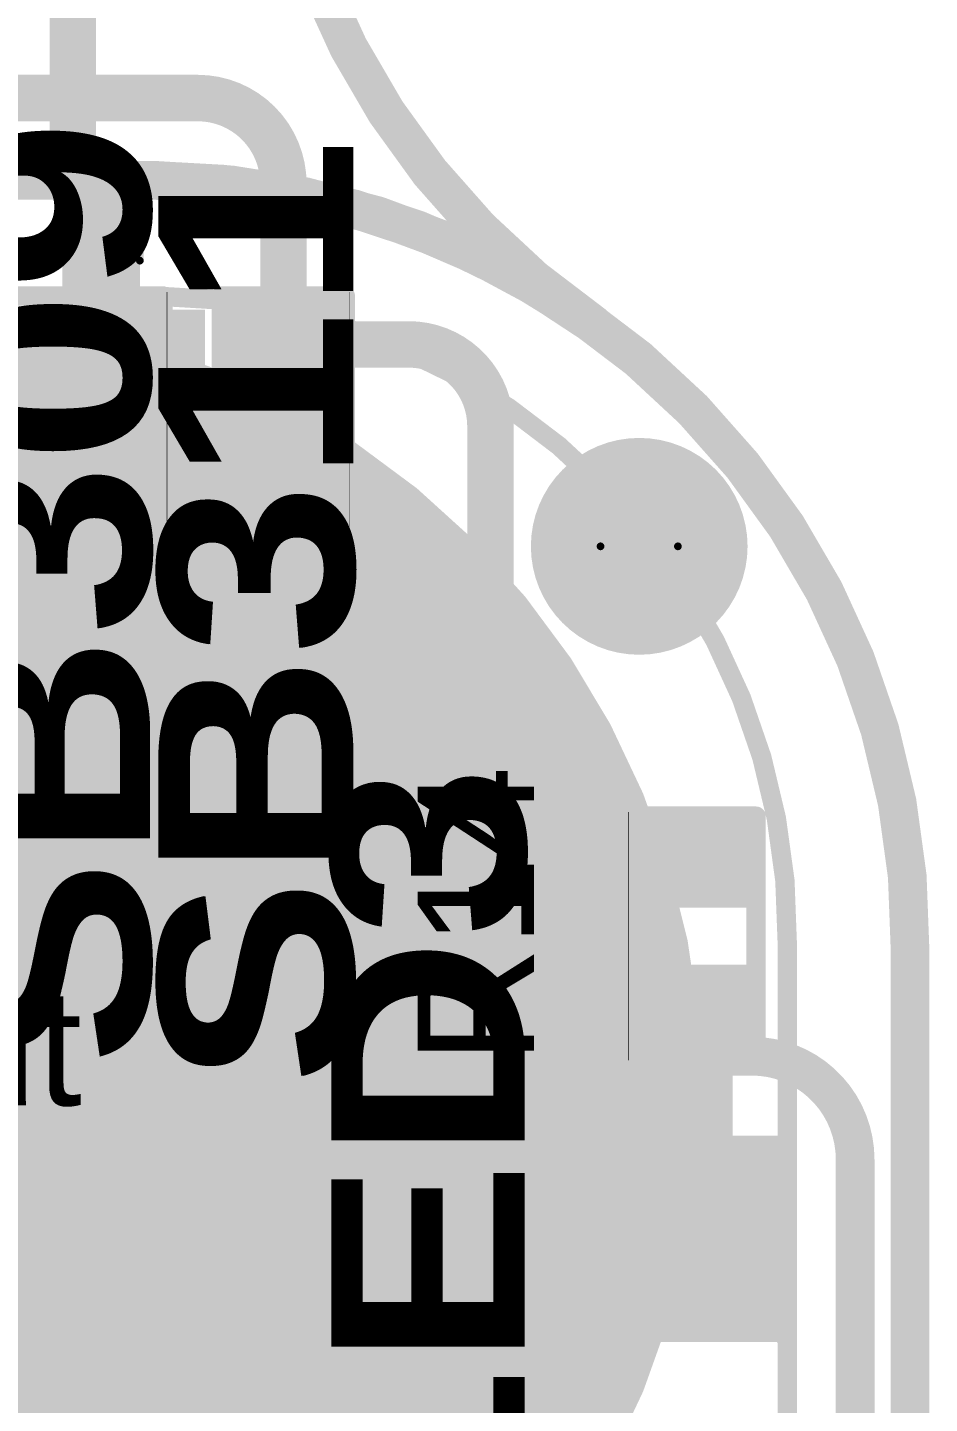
# Model space of a CAD drawing. Header units: inches. Extents: x -17 to 443, y -40 to 218.
# Drawn here: x 167.63 to 173.55, y 21.54 to 30.56 of the extents above; entities that cross this region are included whole.
import ezdxf

# ---------------------------------------------------------------- set-up
doc = ezdxf.new("R2010")
doc.units = ezdxf.units.IN
for name, color, linetype in [('Board Outline', 216, 'Continuous'), ('Bottom Layer', 5, 'Continuous'), ('Bottom Overlay', 54, 'Continuous'), ('Bottom Paste', 16, 'Continuous'), ('Bottom Solder', 6, 'Continuous'), ('Drill Drawing', 1, 'Continuous'), ('Fabrication', 76, 'Continuous'), ('Pad Holes', 156, 'Continuous'), ('Top Layer', 1, 'Continuous'), ('Top Overlay', 2, 'Continuous'), ('Top Paste', 8, 'Continuous'), ('Top Solder', 216, 'Continuous'), ('Via Holes', 16, 'Continuous')]:
    doc.layers.add(name, color=color, linetype=linetype)
doc.styles.add('Arial', font='', dxfattribs={"height": 0.2})
doc.styles.add('Arial Black_Bold', font='', dxfattribs={"height": 0.2})
doc.styles.get('Arial').set_extended_font_data('Arial')
doc.styles.get('Arial Black_Bold').set_extended_font_data('Arial Black', bold=True)

# ---------------------------------------------------------------- blocks, each defined once
blk = doc.blocks.new('S______B______0402_53')
at = {"layer": 'Top Layer'}
for points in [[(-0.6985, -0.3175), (-0.6985, 0.3175), (-0.2412999999999999, 0.3175), (-0.2413, -0.3175)], [(0.2412999999999999, -0.3175), (0.2413, 0.3175), (0.6985, 0.3175), (0.6985, -0.3175)]]:
    blk.add_hatch(color=1, dxfattribs=at).paths.add_polyline_path(points)
at = {"layer": 'Top Paste'}
for points in [[(-0.6985, -0.3175), (-0.6985, 0.3175), (-0.2412999999999999, 0.3175), (-0.2413, -0.3175)], [(0.2412999999999999, -0.3175), (0.2413, 0.3175), (0.6985, 0.3175), (0.6985, -0.3175)]]:
    blk.add_hatch(color=8, dxfattribs=at).paths.add_polyline_path(points)
at = {"layer": 'Top Solder'}
for points in [[(-0.75350116, -0.37250116), (-0.75350116, 0.37250116), (-0.1862988399999999, 0.37250116), (-0.18629884, -0.37250116)], [(0.1862988399999999, -0.37250116), (0.18629884, 0.37250116), (0.75350116, 0.37250116), (0.75350116, -0.37250116)]]:
    blk.add_hatch(color=216, dxfattribs=at).paths.add_polyline_path(points)
at = {"layer": 'Top Overlay'}
for points in [[(-0.7874, 0.4064, 0.127, 0.127, 0), (-0.7874, -0.4064, 0.127, 0.127, 0)], [(-0.7874, 0.4064, 0.127, 0.127, 0), (0.7874, 0.4064, 0.127, 0.127, 0)], [(0.7874, 0.4064, 0.127, 0.127, 0), (0.7874, -0.4064, 0.127, 0.127, 0)], [(-0.7874, -0.4064, 0.127, 0.127, 0), (0.7874, -0.4064, 0.127, 0.127, 0)], [(-0.8128, -0.4318, 0.0032258, 0.0032258, 0), (0.8128, -0.4318, 0.0032258, 0.0032258, 0)]]:
    blk.add_lwpolyline(points, format="xyseb", dxfattribs=at)
for points in [[(-0.8191499999999999, 0.4064, 0.0635, 0.0635, 1), (-0.7556499999999999, 0.4064, 0.0635, 0.0635, 1)], [(-0.8191499999999999, 0.4064, 0.0635, 0.0635, 1), (-0.7556499999999999, 0.4064, 0.0635, 0.0635, 1)], [(0.7556499999999999, 0.4064, 0.0635, 0.0635, 1), (0.8191499999999999, 0.4064, 0.0635, 0.0635, 1)], [(0.7556499999999999, 0.4064, 0.0635, 0.0635, 1), (0.8191499999999999, 0.4064, 0.0635, 0.0635, 1)], [(-0.8191499999999999, -0.4064, 0.0635, 0.0635, 1), (-0.7556499999999999, -0.4064, 0.0635, 0.0635, 1)], [(-0.8191499999999999, -0.4064, 0.0635, 0.0635, 1), (-0.7556499999999999, -0.4064, 0.0635, 0.0635, 1)], [(0.7556499999999999, -0.4064, 0.0635, 0.0635, 1), (0.8191499999999999, -0.4064, 0.0635, 0.0635, 1)], [(0.7556499999999999, -0.4064, 0.0635, 0.0635, 1), (0.8191499999999999, -0.4064, 0.0635, 0.0635, 1)], [(-0.81360518, -0.4318, 0.0016129, 0.0016129, 1), (-0.8119948199999999, -0.4318, 0.0016129, 0.0016129, 1)], [(0.8119948199999999, -0.4318, 0.0016129, 0.0016129, 1), (0.81360518, -0.4318, 0.0016129, 0.0016129, 1)]]:
    blk.add_lwpolyline(points, format="xyseb", close=True, dxfattribs=at)
at = {"layer": 'Top Overlay', "style": 'Arial Black_Bold'}
blk.add_text('SB311', height=1.27, dxfattribs=at).set_placement((-4.38795414, -0.44853098))
blk = doc.blocks.new('S______B______0402_55')
at = {"layer": 'Top Layer'}
for points in [[(-0.6985, -0.3175), (-0.6985, 0.3175), (-0.2412999999999999, 0.3175), (-0.2413, -0.3175)], [(0.2412999999999999, -0.3175), (0.2413, 0.3175), (0.6985, 0.3175), (0.6985, -0.3175)]]:
    blk.add_hatch(color=1, dxfattribs=at).paths.add_polyline_path(points)
at = {"layer": 'Top Paste'}
for points in [[(-0.6985, -0.3175), (-0.6985, 0.3175), (-0.2412999999999999, 0.3175), (-0.2413, -0.3175)], [(0.2412999999999999, -0.3175), (0.2413, 0.3175), (0.6985, 0.3175), (0.6985, -0.3175)]]:
    blk.add_hatch(color=8, dxfattribs=at).paths.add_polyline_path(points)
at = {"layer": 'Top Solder'}
for points in [[(-0.75350116, -0.37250116), (-0.75350116, 0.37250116), (-0.1862988399999999, 0.37250116), (-0.18629884, -0.37250116)], [(0.1862988399999999, -0.37250116), (0.18629884, 0.37250116), (0.75350116, 0.37250116), (0.75350116, -0.37250116)]]:
    blk.add_hatch(color=216, dxfattribs=at).paths.add_polyline_path(points)
at = {"layer": 'Top Overlay'}
for points in [[(-0.7874, 0.4064, 0.127, 0.127, 0), (0.7874, 0.4064, 0.127, 0.127, 0)], [(-0.7874, 0.4064, 0.127, 0.127, 0), (-0.7874, -0.4064, 0.127, 0.127, 0)], [(0.7874, 0.4064, 0.127, 0.127, 0), (0.7874, -0.4064, 0.127, 0.127, 0)], [(-0.7874, -0.4064, 0.127, 0.127, 0), (0.7874, -0.4064, 0.127, 0.127, 0)], [(-0.8128, -0.4318, 0.0032258, 0.0032258, 0), (0.8128, -0.4318, 0.0032258, 0.0032258, 0)]]:
    blk.add_lwpolyline(points, format="xyseb", dxfattribs=at)
for points in [[(-0.8191499999999999, 0.4064, 0.0635, 0.0635, 1), (-0.7556499999999999, 0.4064, 0.0635, 0.0635, 1)], [(-0.8191499999999999, 0.4064, 0.0635, 0.0635, 1), (-0.7556499999999999, 0.4064, 0.0635, 0.0635, 1)], [(0.7556499999999999, 0.4064, 0.0635, 0.0635, 1), (0.8191499999999999, 0.4064, 0.0635, 0.0635, 1)], [(0.7556499999999999, 0.4064, 0.0635, 0.0635, 1), (0.8191499999999999, 0.4064, 0.0635, 0.0635, 1)], [(-0.8191499999999999, -0.4064, 0.0635, 0.0635, 1), (-0.7556499999999999, -0.4064, 0.0635, 0.0635, 1)], [(-0.8191499999999999, -0.4064, 0.0635, 0.0635, 1), (-0.7556499999999999, -0.4064, 0.0635, 0.0635, 1)], [(0.7556499999999999, -0.4064, 0.0635, 0.0635, 1), (0.8191499999999999, -0.4064, 0.0635, 0.0635, 1)], [(0.7556499999999999, -0.4064, 0.0635, 0.0635, 1), (0.8191499999999999, -0.4064, 0.0635, 0.0635, 1)], [(-0.81360518, -0.4318, 0.0016129, 0.0016129, 1), (-0.8119948199999999, -0.4318, 0.0016129, 0.0016129, 1)], [(0.8119948199999999, -0.4318, 0.0016129, 0.0016129, 1), (0.81360518, -0.4318, 0.0016129, 0.0016129, 1)]]:
    blk.add_lwpolyline(points, format="xyseb", close=True, dxfattribs=at)
blk = doc.blocks.new('SEMG_PAD_B_68')
at = {"layer": 'Bottom Layer'}
h = blk.add_hatch(color=5, dxfattribs=at)
edge = h.paths.add_edge_path()
edge.add_arc((2.794e-05, -9.98718602), 5.00000016, 0, 360)
at = {"layer": 'Bottom Paste'}
h = blk.add_hatch(color=16, dxfattribs=at)
edge = h.paths.add_edge_path()
edge.add_arc((2.794e-05, -9.98718602), 5.00000016, 0, 360)
at = {"layer": 'Bottom Solder'}
h = blk.add_hatch(color=6, dxfattribs=at)
edge = h.paths.add_edge_path()
edge.add_arc((2.794e-05, -9.98718602), 5.10160016, 0, 360)
at = {"layer": 'Bottom Overlay'}
for points in [[(-5.68320682, 10.96571086, 0.127, 0.127, 0), (-5.68320682, -10.9657134, 0.127, 0.127, 0)], [(-1.53065988, -15.21263658, 0.127, 0.127, -0.4142135623730932), (-5.68320682, -10.9657134, 0.127, 0.127, 0)], [(1.53071576, -15.21263658, 0.127, 0.127, 0), (-1.53065988, -15.21263658, 0.127, 0.127, 0)]]:
    blk.add_lwpolyline(points, format="xyseb", dxfattribs=at)
for points in [[(-5.71495682, -10.9657134, 0.0635, 0.0635, 1), (-5.65145682, -10.9657134, 0.0635, 0.0635, 1)], [(-5.71495682, -10.9657134, 0.0635, 0.0635, 1), (-5.65145682, -10.9657134, 0.0635, 0.0635, 1)], [(-1.56240988, -15.21263658, 0.0635, 0.0635, 1), (-1.49890988, -15.21263658, 0.0635, 0.0635, 1)], [(-1.56240988, -15.21263658, 0.0635, 0.0635, 1), (-1.49890988, -15.21263658, 0.0635, 0.0635, 1)]]:
    blk.add_lwpolyline(points, format="xyseb", close=True, dxfattribs=at)
blk = doc.blocks.new('R___0402_182')
at = {"layer": 'Top Layer'}
for points in [[(-0.6985, -0.3175), (-0.6985, 0.3174999999999999), (-0.2413000000000001, 0.3175), (-0.2412999999999999, -0.3174999999999999)], [(0.2413000000000001, -0.3175), (0.2412999999999999, 0.3174999999999999), (0.6985, 0.3175), (0.6985, -0.3174999999999999)]]:
    blk.add_hatch(color=1, dxfattribs=at).paths.add_polyline_path(points)
at = {"layer": 'Top Paste'}
for points in [[(-0.6985, -0.3175), (-0.6985, 0.3174999999999999), (-0.2413000000000001, 0.3175), (-0.2412999999999999, -0.3174999999999999)], [(0.2413000000000001, -0.3175), (0.2412999999999999, 0.3174999999999999), (0.6985, 0.3175), (0.6985, -0.3174999999999999)]]:
    blk.add_hatch(color=8, dxfattribs=at).paths.add_polyline_path(points)
at = {"layer": 'Top Solder'}
for points in [[(-0.75350116, -0.3725011600000001), (-0.75350116, 0.3725011599999999), (-0.18629884, 0.3725011600000001), (-0.1862988399999999, -0.3725011599999999)], [(0.18629884, -0.3725011600000001), (0.1862988399999999, 0.3725011599999999), (0.75350116, 0.3725011600000001), (0.75350116, -0.3725011599999999)]]:
    blk.add_hatch(color=216, dxfattribs=at).paths.add_polyline_path(points)
at = {"layer": 'Top Overlay'}
for points in [[(0.7874, 0.4064, 0.127, 0.127, 0), (-0.7874, 0.4064, 0.127, 0.127, 0)], [(-0.7874, -0.4064, 0.127, 0.127, 0), (-0.7874, 0.4064, 0.127, 0.127, 0)], [(0.7874, -0.4064, 0.127, 0.127, 0), (0.7874, 0.4064, 0.127, 0.127, 0)], [(0.7874, -0.4064, 0.127, 0.127, 0), (-0.7874, -0.4064, 0.127, 0.127, 0)], [(0.8128, -0.4318, 0.0032258, 0.0032258, 0), (-0.8128, -0.4318, 0.0032258, 0.0032258, 0)]]:
    blk.add_lwpolyline(points, format="xyseb", dxfattribs=at)
for points in [[(-0.8191499999999999, 0.4064, 0.0635, 0.0635, 1), (-0.7556499999999999, 0.4064, 0.0635, 0.0635, 1)], [(-0.8191499999999999, 0.4064, 0.0635, 0.0635, 1), (-0.7556499999999999, 0.4064, 0.0635, 0.0635, 1)], [(0.7556499999999999, 0.4064, 0.0635, 0.0635, 1), (0.8191499999999999, 0.4064, 0.0635, 0.0635, 1)], [(0.7556499999999999, 0.4064, 0.0635, 0.0635, 1), (0.8191499999999999, 0.4064, 0.0635, 0.0635, 1)], [(-0.8191499999999999, -0.4064, 0.0635, 0.0635, 1), (-0.7556499999999999, -0.4064, 0.0635, 0.0635, 1)], [(-0.8191499999999999, -0.4064, 0.0635, 0.0635, 1), (-0.7556499999999999, -0.4064, 0.0635, 0.0635, 1)], [(0.7556499999999999, -0.4064, 0.0635, 0.0635, 1), (0.8191499999999999, -0.4064, 0.0635, 0.0635, 1)], [(0.7556499999999999, -0.4064, 0.0635, 0.0635, 1), (0.8191499999999999, -0.4064, 0.0635, 0.0635, 1)], [(-0.81360518, -0.4318, 0.0016129, 0.0016129, 1), (-0.8119948199999999, -0.4318, 0.0016129, 0.0016129, 1)], [(0.8119948199999999, -0.4318, 0.0016129, 0.0016129, 1), (0.81360518, -0.4318, 0.0016129, 0.0016129, 1)]]:
    blk.add_lwpolyline(points, format="xyseb", close=True, dxfattribs=at)
blk = doc.blocks.new('LED_0603_201')
at = {"layer": 'Top Layer'}
for points in [[(-0.999998, 0.5000002699999999), (-0.499999, 0.5000002699999999), (-0.499999, -0.5000002699999999), (-0.999998, -0.5000002699999999)], [(0.50000154, 0.5000002699999999), (1.00000054, 0.5000002699999999), (1.00000054, -0.5000002699999999), (0.50000154, -0.5000002699999999)]]:
    blk.add_hatch(color=1, dxfattribs=at).paths.add_polyline_path(points)
at = {"layer": 'Top Overlay'}
blk.add_hatch(color=2, dxfattribs=at).paths.add_polyline_path([(1.11758476, -0.6603822199999999), (1.75257968, -0.6603822199999999), (1.75257968, 0.66041778), (1.11758476, 0.66041778)])
at = {"layer": 'Top Paste'}
for points in [[(-0.999998, 0.5000002699999999), (-0.499999, 0.5000002699999999), (-0.499999, -0.5000002699999999), (-0.999998, -0.5000002699999999)], [(0.50000154, 0.5000002699999999), (1.00000054, 0.5000002699999999), (1.00000054, -0.5000002699999999), (0.50000154, -0.5000002699999999)]]:
    blk.add_hatch(color=8, dxfattribs=at).paths.add_polyline_path(points)
at = {"layer": 'Top Solder'}
for points in [[(-1.101598, 0.6016002699999999), (-0.398399, 0.6016002699999999), (-0.398399, -0.6016002699999999), (-1.101598, -0.6016002699999999)], [(0.39840154, 0.6016002699999999), (1.10160054, 0.6016002699999999), (1.10160054, -0.6016002699999999), (0.39840154, -0.6016002699999999)]]:
    blk.add_hatch(color=216, dxfattribs=at).paths.add_polyline_path(points)
at = {"layer": 'Top Overlay'}
for points in [[(-1.1176, 0.6096, 0.127, 0.127, 0), (-0.4318, 0.6096, 0.127, 0.127, 0)], [(-1.1176, 0.6096, 0.127, 0.127, 0), (-1.1176, -0.6096, 0.127, 0.127, 0)], [(0.4318, 0.6096, 0.127, 0.127, 0), (1.11760254, 0.6096, 0.127, 0.127, 0)], [(1.11760254, 0.6096, 0.127, 0.127, 0), (1.11760254, -0.6096, 0.127, 0.127, 0)], [(-1.1176, -0.6096, 0.127, 0.127, 0), (-0.4318, -0.6096, 0.127, 0.127, 0)], [(0.4318, -0.6096, 0.127, 0.127, 0), (1.11760254, -0.6096, 0.127, 0.127, 0)]]:
    blk.add_lwpolyline(points, format="xyseb", dxfattribs=at)
for points in [[(-1.14935, 0.6096, 0.0635, 0.0635, 1), (-1.08585, 0.6096, 0.0635, 0.0635, 1)], [(-1.14935, 0.6096, 0.0635, 0.0635, 1), (-1.08585, 0.6096, 0.0635, 0.0635, 1)], [(-0.46355, 0.6096, 0.0635, 0.0635, 1), (-0.40005, 0.6096, 0.0635, 0.0635, 1)], [(0.40005, 0.6096, 0.0635, 0.0635, 1), (0.46355, 0.6096, 0.0635, 0.0635, 1)], [(1.08585254, 0.6096, 0.0635, 0.0635, 1), (1.14935254, 0.6096, 0.0635, 0.0635, 1)], [(1.08585254, 0.6096, 0.0635, 0.0635, 1), (1.14935254, 0.6096, 0.0635, 0.0635, 1)], [(-1.14935, -0.6096, 0.0635, 0.0635, 1), (-1.08585, -0.6096, 0.0635, 0.0635, 1)], [(-1.14935, -0.6096, 0.0635, 0.0635, 1), (-1.08585, -0.6096, 0.0635, 0.0635, 1)], [(-0.46355, -0.6096, 0.0635, 0.0635, 1), (-0.40005, -0.6096, 0.0635, 0.0635, 1)], [(0.40005, -0.6096, 0.0635, 0.0635, 1), (0.46355, -0.6096, 0.0635, 0.0635, 1)], [(1.08585254, -0.6096, 0.0635, 0.0635, 1), (1.14935254, -0.6096, 0.0635, 0.0635, 1)], [(1.08585254, -0.6096, 0.0635, 0.0635, 1), (1.14935254, -0.6096, 0.0635, 0.0635, 1)]]:
    blk.add_lwpolyline(points, format="xyseb", close=True, dxfattribs=at)

msp = doc.modelspace()

# ---------------------------------------------------------------- hatches: boundary and pattern name
at = {"layer": 'Bottom Layer'}
h = msp.add_hatch(color=5, dxfattribs=at)
edge = h.paths.add_edge_path()
edge.add_arc((168.11143416, 29.28733284), 0.2999994, 0, 360)
at = {"layer": 'Bottom Solder'}
h = msp.add_hatch(color=6, dxfattribs=at)
edge = h.paths.add_edge_path()
edge.add_arc((171.64330162, 27.15920908), 0.1016, 0, 360)
at = {"layer": 'Pad Holes'}
h = msp.add_hatch(color=7, dxfattribs=at)
edge = h.paths.add_edge_path()
edge.add_arc((171.64330162, 27.15920908), 0.499999, 0, 360)
at = {"layer": 'Top Layer'}
h = msp.add_hatch(color=1, dxfattribs=at)
edge = h.paths.add_edge_path()
edge.add_arc((168.11143416, 29.28733284), 0.2999994, 0, 360)
for points in [[(167.79393416, 27.95053084), (168.79249452, 27.95053084), (168.79249452, 28.71253084), (167.79393416, 28.71253084)], [(169.62520558, 28.07753592), (168.64609146, 28.07753592), (168.64609146, 27.31553591999999), (169.62520558, 27.31553591999999)]]:
    msp.add_hatch(color=1, dxfattribs=at).paths.add_polyline_path(points)
at = {"layer": 'Top Solder'}
h = msp.add_hatch(color=216, dxfattribs=at)
edge = h.paths.add_edge_path()
edge.add_arc((171.64330162, 27.15920908), 0.1016, 0, 360)
at = {"layer": 'Via Holes'}
h = msp.add_hatch(color=7, dxfattribs=at)
edge = h.paths.add_edge_path()
edge.add_arc((168.11143416, 29.28733284), 0.1499997, 0, 360)

# ---------------------------------------------------------------- linework, layer by layer
at = {"layer": 'Board Outline'}
for points in [[(171.34206524, 28.61507612, 0.127, 0.127, -0.2500687460615744), (169.17348944, 32.7922255, 0.127, 0.127, 0)], [(171.34353844, 28.61712082, 0.127, 0.127, -0.2441754300213249), (173.42126606, 24.50386768, 0.127, 0.127, 0)], [(173.42126606, 24.50392102, 0.127, 0.127, 0), (173.42130162, 2.64816844, 0.127, 0.127, 0)]]:
    msp.add_lwpolyline(points, format="xyseb", dxfattribs=at)
for points in [[(171.31031524, 28.61507612, 0.0635, 0.0635, 1), (171.37381524, 28.61507612, 0.0635, 0.0635, 1)], [(171.31178844, 28.61712082, 0.0635, 0.0635, 1), (171.37528844, 28.61712082, 0.0635, 0.0635, 1)], [(173.38951606, 24.50392102, 0.0635, 0.0635, 1), (173.45301606, 24.50392102, 0.0635, 0.0635, 1)], [(173.38951606, 24.50386768, 0.0635, 0.0635, 1), (173.45301606, 24.50386768, 0.0635, 0.0635, 1)]]:
    msp.add_lwpolyline(points, format="xyseb", close=True, dxfattribs=at)
at = {"layer": 'Bottom Layer'}
for points in [[(167.9260421, 29.73490878, 0.3048, 0.3048, 0), (167.9260421, 34.02801932, 0.3048, 0.3048, 0)], [(168.11143416, 29.28733284, 0.3048, 0.3048, -0.198912367379658), (167.9260421, 29.73490878, 0.3048, 0.3048, 0)], [(167.17022446, 23.81429324, 0.254, 0.254, 0), (172.3831833, 23.81429324, 0.254, 0.254, 0)], [(172.3831833, 23.81429324, 0.254, 0.254, -0.4142135623730951), (173.06063178, 23.13684476, 0.254, 0.254, 0)], [(173.06063178, 10.26936478, 0.254, 0.254, 0), (173.06063178, 23.13684476, 0.254, 0.254, 0)]]:
    msp.add_lwpolyline(points, format="xyseb", dxfattribs=at)
for points in [[(167.8498421, 29.73490878, 0.1524, 0.1524, 1), (168.0022421, 29.73490878, 0.1524, 0.1524, 1)], [(167.8498421, 29.73490878, 0.1524, 0.1524, 1), (168.0022421, 29.73490878, 0.1524, 0.1524, 1)], [(168.03523416, 29.28733284, 0.1524, 0.1524, 1), (168.18763416, 29.28733284, 0.1524, 0.1524, 1)], [(172.3196833, 23.81429324, 0.127, 0.127, 1), (172.4466833, 23.81429324, 0.127, 0.127, 1)], [(172.3196833, 23.81429324, 0.127, 0.127, 1), (172.4466833, 23.81429324, 0.127, 0.127, 1)], [(172.99713178, 23.13684476, 0.127, 0.127, 1), (173.12413178, 23.13684476, 0.127, 0.127, 1)], [(172.99713178, 23.13684476, 0.127, 0.127, 1), (173.12413178, 23.13684476, 0.127, 0.127, 1)]]:
    msp.add_lwpolyline(points, format="xyseb", close=True, dxfattribs=at)
at = {"layer": 'Drill Drawing'}
for points in [[(167.85743416, 29.54133284, 0.0508, 0.0508, 0), (168.36543416, 29.54133284, 0.0508, 0.0508, 0)], [(167.85743416, 29.03333284, 0.0508, 0.0508, 0), (167.85743416, 29.54133284, 0.0508, 0.0508, 0)], [(168.36543416, 29.03333284, 0.0508, 0.0508, 0), (168.36543416, 29.54133284, 0.0508, 0.0508, 0)], [(167.85743416, 29.03333284, 0.0508, 0.0508, 0), (168.36543416, 29.03333284, 0.0508, 0.0508, 0)]]:
    msp.add_lwpolyline(points, format="xyseb", dxfattribs=at)
for points in [[(167.84473416, 29.54133284, 0.0254, 0.0254, 1), (167.87013416, 29.54133284, 0.0254, 0.0254, 1)], [(167.84473416, 29.54133284, 0.0254, 0.0254, 1), (167.87013416, 29.54133284, 0.0254, 0.0254, 1)], [(168.35273416, 29.54133284, 0.0254, 0.0254, 1), (168.37813416, 29.54133284, 0.0254, 0.0254, 1)], [(168.35273416, 29.54133284, 0.0254, 0.0254, 1), (168.37813416, 29.54133284, 0.0254, 0.0254, 1)], [(167.84473416, 29.03333284, 0.0254, 0.0254, 1), (167.87013416, 29.03333284, 0.0254, 0.0254, 1)], [(167.84473416, 29.03333284, 0.0254, 0.0254, 1), (167.87013416, 29.03333284, 0.0254, 0.0254, 1)], [(168.35273416, 29.03333284, 0.0254, 0.0254, 1), (168.37813416, 29.03333284, 0.0254, 0.0254, 1)], [(168.35273416, 29.03333284, 0.0254, 0.0254, 1), (168.37813416, 29.03333284, 0.0254, 0.0254, 1)], [(171.89730162, 27.15920908, 0.0508, 0.0508, 1), (171.38930162, 27.15920908, 0.0508, 0.0508, 1)], [(171.37660162, 27.15920908, 0.0254, 0.0254, 1), (171.40200162, 27.15920908, 0.0254, 0.0254, 1)], [(171.88460162, 27.15920908, 0.0254, 0.0254, 1), (171.91000162, 27.15920908, 0.0254, 0.0254, 1)]]:
    msp.add_lwpolyline(points, format="xyseb", close=True, dxfattribs=at)
at = {"layer": 'Fabrication'}
for points in [[(171.34206524, 28.61507612, 0.254, 0.254, -0.2500687460615744), (169.17348944, 32.7922255, 0.254, 0.254, 0)], [(165.3940431, 29.55944304, 0.254, 0.254, 0), (168.47339686, 29.55944304, 0.254, 0.254, 0)], [(165.39840428, 29.55967418, 0.254, 0.254, 0), (168.47775804, 29.55967418, 0.254, 0.254, 0)], [(168.47345274, 29.55944304, 0.254, 0.254, -0.1546127337349248), (171.34206524, 28.61507612, 0.254, 0.254, 0)], [(168.47775804, 29.55967418, 0.254, 0.254, -0.414213562373093), (173.42126606, 24.5038118, 0.254, 0.254, 0)], [(173.42126606, 24.50392102, 0.254, 0.254, 0), (173.42130162, 2.64816844, 0.254, 0.254, 0)]]:
    msp.add_lwpolyline(points, format="xyseb", dxfattribs=at)
for points in [[(168.40989686, 29.55944304, 0.127, 0.127, 1), (168.53689686, 29.55944304, 0.127, 0.127, 1)], [(168.40995274, 29.55944304, 0.127, 0.127, 1), (168.53695274, 29.55944304, 0.127, 0.127, 1)], [(168.41425804, 29.55967418, 0.127, 0.127, 1), (168.54125804, 29.55967418, 0.127, 0.127, 1)], [(168.41425804, 29.55967418, 0.127, 0.127, 1), (168.54125804, 29.55967418, 0.127, 0.127, 1)], [(171.27856524, 28.61507612, 0.127, 0.127, 1), (171.40556524, 28.61507612, 0.127, 0.127, 1)], [(171.27856524, 28.61507612, 0.127, 0.127, 1), (171.40556524, 28.61507612, 0.127, 0.127, 1)], [(171.93185324, 23.57603616, 0.254, 0.254, 1), (161.93185292, 23.57603616, 0.254, 0.254, 1)], [(172.2275321, 27.15920908, 0.254, 0.254, 1), (171.05907114, 27.15920908, 0.254, 0.254, 1)], [(170.99557114, 27.15920908, 0.127, 0.127, 1), (171.12257114, 27.15920908, 0.127, 0.127, 1)], [(172.1640321, 27.15920908, 0.127, 0.127, 1), (172.2910321, 27.15920908, 0.127, 0.127, 1)], [(173.35776606, 24.50392102, 0.127, 0.127, 1), (173.48476606, 24.50392102, 0.127, 0.127, 1)], [(173.35776606, 24.5038118, 0.127, 0.127, 1), (173.48476606, 24.5038118, 0.127, 0.127, 1)], [(171.86835324, 23.57603616, 0.127, 0.127, 1), (171.99535324, 23.57603616, 0.127, 0.127, 1)]]:
    msp.add_lwpolyline(points, format="xyseb", close=True, dxfattribs=at)
at = {"layer": 'Top Layer'}
for points in [[(165.88018386, 30.10013538, 0.3048, 0.3048, 0), (168.74547912, 30.10013538, 0.3048, 0.3048, 0)], [(168.74547912, 30.10013538, 0.3048, 0.3048, -0.4142135623730951), (169.30770558, 29.53790892, 0.3048, 0.3048, 0)], [(169.30770558, 28.48393338, 0.3048, 0.3048, 0), (169.30770558, 29.53790892, 0.3048, 0.3048, 0)], [(168.11143416, 28.48393338, 0.508, 0.508, 0), (168.11143416, 29.28733284, 0.508, 0.508, 0)], [(169.30770558, 28.48393338, 0.3048, 0.3048, 0), (170.13070368, 28.48393338, 0.3048, 0.3048, 0)], [(170.13070368, 28.48393338, 0.3048, 0.3048, -0.4142135623730951), (170.66661066, 27.9480264, 0.3048, 0.3048, 0)], [(168.3041973, 28.33153084, 0.3809999999999999, 0.3809999999999999, 0), (168.43346044, 28.33153084, 0.3809999999999999, 0.3809999999999999, 0)], [(168.62396298, 28.10072358, 0.3809999999999999, 0.3809999999999999, 0), (168.83659146, 27.8880951, 0.3809999999999999, 0.3809999999999999, 0)], [(168.83659146, 27.88703846, 0.3809999999999999, 0.3809999999999999, 0), (168.83659146, 27.8880951, 0.3809999999999999, 0.3809999999999999, 0)], [(168.83659146, 27.88703846, 0.3809999999999999, 0.3809999999999999, 0), (168.96739892, 27.756231, 0.3809999999999999, 0.3809999999999999, 0)], [(170.66661066, 25.47733538, 0.3048, 0.3048, 0), (170.66661066, 27.9480264, 0.3048, 0.3048, 0)], [(168.9080442, 27.61207838, 0.3048, 0.3048, -0.197822719320658), (168.96739892, 27.756231, 0.3048, 0.3048, 0)], [(168.96739892, 27.756231, 0.3809999999999999, 0.3809999999999999, 0), (169.027094, 27.69653592, 0.3809999999999999, 0.3809999999999999, 0)], [(168.96739892, 27.756231, 0.3048, 0.3048, -0.001048394384282018), (168.96800598, 27.75683806, 0.3048, 0.3048, 0)], [(169.027094, 27.69653592, 0.3809999999999999, 0.3809999999999999, 0), (169.13564852, 27.69653592, 0.3809999999999999, 0.3809999999999999, 0)], [(168.9080442, 25.82118026, 0.3048, 0.3048, 0), (168.9080442, 27.61207838, 0.3048, 0.3048, 0)], [(168.11143416, 27.46793084, 0.3048, 0.3048, 0), (168.11143416, 27.54413084, 0.3048, 0.3048, 0)], [(168.11143162, 25.4638683, 0.3048, 0.3048, 0), (168.11143416, 27.46793084, 0.3048, 0.3048, 0)], [(169.22772606, 25.0494038, 0.3048, 0.3048, -0.198912367379658), (168.9080442, 25.82118026, 0.3048, 0.3048, 0)], [(168.11142908, 25.46262624, 0.3048, 0.3048, 0), (168.11143162, 25.4638683, 0.3048, 0.3048, 0)], [(168.34611746, 24.89875894, 0.3048, 0.3048, -0.199285063177296), (168.11142908, 25.46262624, 0.3048, 0.3048, 0)], [(171.0723528, 25.07159324, 0.3048, 0.3048, -0.4142135623730951), (170.66661066, 25.47733538, 0.3048, 0.3048, 0)], [(167.81298924, 24.4751479, 0.3048, 0.3048, -0.1996126708084749), (167.46206538, 25.32406924, 0.3048, 0.3048, 0)], [(169.22772606, 25.04940126, 0.3048, 0.3048, 0), (169.9370871, 24.34004022, 0.3048, 0.3048, 0)], [(171.0723528, 25.07159324, 0.3048, 0.3048, 0), (172.00366666, 25.07159324, 0.3048, 0.3048, 0)], [(168.34611492, 24.8987564, 0.3048, 0.3048, 0), (169.25834068, 23.98654588, 0.3048, 0.3048, 0)], [(167.81298924, 24.4751479, 0.3048, 0.3048, 0), (167.81419066, 24.47395156, 0.3048, 0.3048, 0)], [(167.81419066, 24.47395156, 0.3048, 0.3048, 0), (168.65266244, 23.63547978, 0.3048, 0.3048, 0)], [(169.9370871, 24.34004022, 0.3048, 0.3048, -0.198912367379658), (170.68103532, 22.54398844, 0.3048, 0.3048, 0)], [(172.00366666, 22.3393127, 0.508, 0.508, 0), (172.00366666, 24.05420894, 0.508, 0.508, 0)], [(169.25834068, 23.98654588, 0.3048, 0.3048, -0.198912367379658), (170.0022889, 22.1904941, 0.3048, 0.3048, 0)], [(168.65266244, 23.63547978, 0.3048, 0.3048, -0.198912367379658), (169.34581066, 21.9620719, 0.3048, 0.3048, 0)], [(170.68103532, 16.72353526, 0.3048, 0.3048, 0), (170.68103532, 22.54398844, 0.3048, 0.3048, 0)], [(170.0022889, 21.28633538, 0.3048, 0.3048, 0), (170.0022889, 22.1904941, 0.3048, 0.3048, 0)], [(169.34581066, 10.74680858, 0.3048, 0.3048, 0), (169.34581066, 21.9620719, 0.3048, 0.3048, 0)]]:
    msp.add_lwpolyline(points, format="xyseb", dxfattribs=at)
for points in [[(168.66927912, 30.10013538, 0.1524, 0.1524, 1), (168.82167912, 30.10013538, 0.1524, 0.1524, 1)], [(168.66927912, 30.10013538, 0.1524, 0.1524, 1), (168.82167912, 30.10013538, 0.1524, 0.1524, 1)], [(169.23150558, 29.53790892, 0.1524, 0.1524, 1), (169.38390558, 29.53790892, 0.1524, 0.1524, 1)], [(169.23150558, 29.53790892, 0.1524, 0.1524, 1), (169.38390558, 29.53790892, 0.1524, 0.1524, 1)], [(167.98443416, 29.28733284, 0.254, 0.254, 1), (168.23843416, 29.28733284, 0.254, 0.254, 1)], [(167.98443416, 28.48393338, 0.254, 0.254, 1), (168.23843416, 28.48393338, 0.254, 0.254, 1)], [(169.23150558, 28.48393338, 0.1524, 0.1524, 1), (169.38390558, 28.48393338, 0.1524, 0.1524, 1)], [(169.23150558, 28.48393338, 0.1524, 0.1524, 1), (169.38390558, 28.48393338, 0.1524, 0.1524, 1)], [(170.05450368, 28.48393338, 0.1524, 0.1524, 1), (170.20690368, 28.48393338, 0.1524, 0.1524, 1)], [(170.05450368, 28.48393338, 0.1524, 0.1524, 1), (170.20690368, 28.48393338, 0.1524, 0.1524, 1)], [(168.2089473, 28.33153084, 0.1905, 0.1905, 1), (168.3994473, 28.33153084, 0.1905, 0.1905, 1)], [(168.33821044, 28.33153084, 0.1905, 0.1905, 1), (168.52871044, 28.33153084, 0.1905, 0.1905, 1)], [(168.52871298, 28.10072358, 0.1905, 0.1905, 1), (168.71921298, 28.10072358, 0.1905, 0.1905, 1)], [(168.74134146, 27.8880951, 0.1905, 0.1905, 1), (168.93184146, 27.8880951, 0.1905, 0.1905, 1)], [(168.74134146, 27.8880951, 0.1905, 0.1905, 1), (168.93184146, 27.8880951, 0.1905, 0.1905, 1)], [(168.74134146, 27.88703846, 0.1905, 0.1905, 1), (168.93184146, 27.88703846, 0.1905, 0.1905, 1)], [(168.74134146, 27.88703846, 0.1905, 0.1905, 1), (168.93184146, 27.88703846, 0.1905, 0.1905, 1)], [(170.59041066, 27.9480264, 0.1524, 0.1524, 1), (170.74281066, 27.9480264, 0.1524, 0.1524, 1)], [(170.59041066, 27.9480264, 0.1524, 0.1524, 1), (170.74281066, 27.9480264, 0.1524, 0.1524, 1)], [(168.87214892, 27.756231, 0.1905, 0.1905, 1), (169.06264892, 27.756231, 0.1905, 0.1905, 1)], [(168.87214892, 27.756231, 0.1905, 0.1905, 1), (169.06264892, 27.756231, 0.1905, 0.1905, 1)], [(168.89119892, 27.756231, 0.1524, 0.1524, 1), (169.04359892, 27.756231, 0.1524, 0.1524, 1)], [(168.89119892, 27.756231, 0.1524, 0.1524, 1), (169.04359892, 27.756231, 0.1524, 0.1524, 1)], [(168.89180598, 27.75683806, 0.1524, 0.1524, 1), (169.04420598, 27.75683806, 0.1524, 0.1524, 1)], [(168.931844, 27.69653592, 0.1905, 0.1905, 1), (169.122344, 27.69653592, 0.1905, 0.1905, 1)], [(168.931844, 27.69653592, 0.1905, 0.1905, 1), (169.122344, 27.69653592, 0.1905, 0.1905, 1)], [(169.04039852, 27.69653592, 0.1905, 0.1905, 1), (169.23089852, 27.69653592, 0.1905, 0.1905, 1)], [(168.8318442, 27.61207838, 0.1524, 0.1524, 1), (168.9842442, 27.61207838, 0.1524, 0.1524, 1)], [(168.8318442, 27.61207838, 0.1524, 0.1524, 1), (168.9842442, 27.61207838, 0.1524, 0.1524, 1)], [(168.03523416, 27.54413084, 0.1524, 0.1524, 1), (168.18763416, 27.54413084, 0.1524, 0.1524, 1)], [(168.03523416, 27.46793084, 0.1524, 0.1524, 1), (168.18763416, 27.46793084, 0.1524, 0.1524, 1)], [(168.03523416, 27.46793084, 0.1524, 0.1524, 1), (168.18763416, 27.46793084, 0.1524, 0.1524, 1)], [(168.8318442, 25.82118026, 0.1524, 0.1524, 1), (168.9842442, 25.82118026, 0.1524, 0.1524, 1)], [(168.8318442, 25.82118026, 0.1524, 0.1524, 1), (168.9842442, 25.82118026, 0.1524, 0.1524, 1)], [(168.03522908, 25.46262624, 0.1524, 0.1524, 1), (168.18762908, 25.46262624, 0.1524, 0.1524, 1)], [(168.03522908, 25.46262624, 0.1524, 0.1524, 1), (168.18762908, 25.46262624, 0.1524, 0.1524, 1)], [(168.03523162, 25.4638683, 0.1524, 0.1524, 1), (168.18763162, 25.4638683, 0.1524, 0.1524, 1)], [(168.03523162, 25.4638683, 0.1524, 0.1524, 1), (168.18763162, 25.4638683, 0.1524, 0.1524, 1)], [(170.59041066, 25.47733538, 0.1524, 0.1524, 1), (170.74281066, 25.47733538, 0.1524, 0.1524, 1)], [(170.59041066, 25.47733538, 0.1524, 0.1524, 1), (170.74281066, 25.47733538, 0.1524, 0.1524, 1)], [(169.15152606, 25.0494038, 0.1524, 0.1524, 1), (169.30392606, 25.0494038, 0.1524, 0.1524, 1)], [(169.15152606, 25.04940126, 0.1524, 0.1524, 1), (169.30392606, 25.04940126, 0.1524, 0.1524, 1)], [(170.9961528, 25.07159324, 0.1524, 0.1524, 1), (171.1485528, 25.07159324, 0.1524, 0.1524, 1)], [(170.9961528, 25.07159324, 0.1524, 0.1524, 1), (171.1485528, 25.07159324, 0.1524, 0.1524, 1)], [(171.92746666, 25.07159324, 0.1524, 0.1524, 1), (172.07986666, 25.07159324, 0.1524, 0.1524, 1)], [(168.26991492, 24.8987564, 0.1524, 0.1524, 1), (168.42231492, 24.8987564, 0.1524, 0.1524, 1)], [(168.26991746, 24.89875894, 0.1524, 0.1524, 1), (168.42231746, 24.89875894, 0.1524, 0.1524, 1)], [(167.73678924, 24.4751479, 0.1524, 0.1524, 1), (167.88918924, 24.4751479, 0.1524, 0.1524, 1)], [(167.73678924, 24.4751479, 0.1524, 0.1524, 1), (167.88918924, 24.4751479, 0.1524, 0.1524, 1)], [(167.73799066, 24.47395156, 0.1524, 0.1524, 1), (167.89039066, 24.47395156, 0.1524, 0.1524, 1)], [(167.73799066, 24.47395156, 0.1524, 0.1524, 1), (167.89039066, 24.47395156, 0.1524, 0.1524, 1)], [(169.8608871, 24.34004022, 0.1524, 0.1524, 1), (170.0132871, 24.34004022, 0.1524, 0.1524, 1)], [(169.8608871, 24.34004022, 0.1524, 0.1524, 1), (170.0132871, 24.34004022, 0.1524, 0.1524, 1)], [(171.87666666, 24.05420894, 0.254, 0.254, 1), (172.13066666, 24.05420894, 0.254, 0.254, 1)], [(169.18214068, 23.98654588, 0.1524, 0.1524, 1), (169.33454068, 23.98654588, 0.1524, 0.1524, 1)], [(169.18214068, 23.98654588, 0.1524, 0.1524, 1), (169.33454068, 23.98654588, 0.1524, 0.1524, 1)], [(168.57646244, 23.63547978, 0.1524, 0.1524, 1), (168.72886244, 23.63547978, 0.1524, 0.1524, 1)], [(168.57646244, 23.63547978, 0.1524, 0.1524, 1), (168.72886244, 23.63547978, 0.1524, 0.1524, 1)], [(170.60483532, 22.54398844, 0.1524, 0.1524, 1), (170.75723532, 22.54398844, 0.1524, 0.1524, 1)], [(170.60483532, 22.54398844, 0.1524, 0.1524, 1), (170.75723532, 22.54398844, 0.1524, 0.1524, 1)], [(171.87666666, 22.3393127, 0.254, 0.254, 1), (172.13066666, 22.3393127, 0.254, 0.254, 1)], [(169.9260889, 22.1904941, 0.1524, 0.1524, 1), (170.0784889, 22.1904941, 0.1524, 0.1524, 1)], [(169.9260889, 22.1904941, 0.1524, 0.1524, 1), (170.0784889, 22.1904941, 0.1524, 0.1524, 1)], [(169.26961066, 21.9620719, 0.1524, 0.1524, 1), (169.42201066, 21.9620719, 0.1524, 0.1524, 1)], [(169.26961066, 21.9620719, 0.1524, 0.1524, 1), (169.42201066, 21.9620719, 0.1524, 0.1524, 1)]]:
    msp.add_lwpolyline(points, format="xyseb", close=True, dxfattribs=at)

# ---------------------------------------------------------------- block references
for name, p, rotation in [('S______B______0402_53', (169.30770558, 28.01403338), 90), ('SEMG_PAD_B_68', (166.93188102, 13.58885014), 180), ('S______B______0402_55', (168.11143416, 28.01403338), 90), ('R___0402_182', (172.00366666, 24.60169324), 270), ('LED_0603_201', (171.99144418, 21.54033538), 90)]:
    msp.add_blockref(name, p, dxfattribs=dict(rotation=rotation))

# ---------------------------------------------------------------- texts
at = {"layer": 'Fabrication', "style": 'Arial'}
msp.add_text('Cut-out', height=0.7619999999999999, dxfattribs=at).set_placement((164.49494152, 23.49109856))
at = {"layer": 'Top Overlay'}
for s, height, style, p in [('SB309', 1.27, 'Arial Black_Bold', (168.43296768, 23.75307924)), ('SB311', 1.27, 'Arial Black_Bold', (169.76679788, 23.62607924)), ('LED3', 1.27, 'Arial Black_Bold', (170.89223124, 20.53269452)), ('R14', 0.7619999999999999, 'Arial', (170.95157326, 23.76327988))]:
    msp.add_text(s, height=height, rotation=90, dxfattribs=dict(at, style=style)).set_placement(p)

doc.saveas('drawing.dxf')
